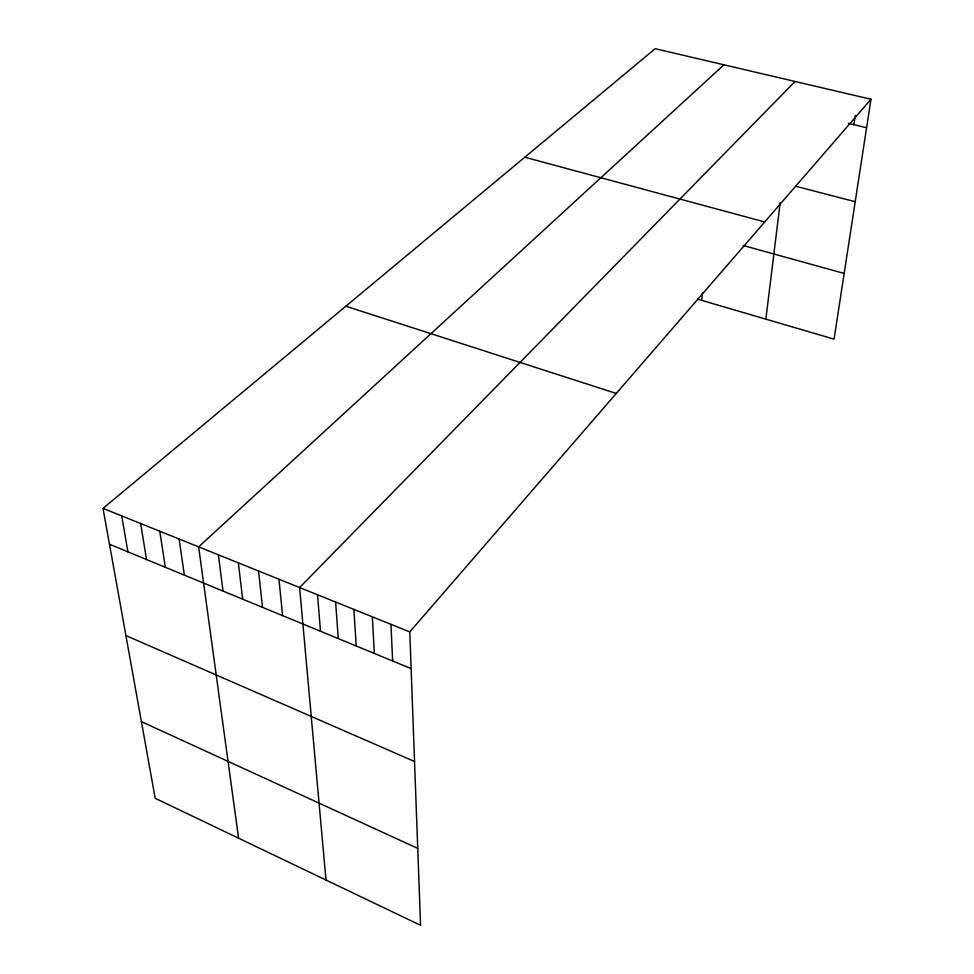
<?xml version="1.0" encoding="UTF-8"?>
<svg xmlns="http://www.w3.org/2000/svg" width="974" height="974" viewBox="0 0 974 974"><rect width="100%" height="100%" fill="white"/><g stroke="black" fill="none" stroke-linecap="round" stroke-linejoin="round"><path stroke-width="1.46" d="M701.718 300.357L702.424 292.833M765.856 319.143L780.186 202.531M853.906 124.66L855.245 115.687M870.975 99.251L409.774 631.919L420.573 925.3L155.183 798.29L103.025 508.379L655.161 48.7L870.975 99.251L834.061 339.135L697.518 299.128M795.064 81.475L299.615 587.553L325.998 880.033M723.926 64.808L198.635 546.889L238.581 838.2M848.305 123.308L866.592 127.716M795.868 186.302L855.209 201.691M524.803 157.228L764.748 221.95M743.223 245.497L844.178 273.45M345.831 306.226L616.25 393.447M103.025 508.379L409.774 631.919M109.478 544.259L411.125 668.614M125.902 635.572L414.547 761.498M141.388 721.624L417.736 848.391M121.738 515.916L127.911 551.856M140.646 523.537L146.526 559.526M159.773 531.232L165.349 567.282M179.094 539.024L184.366 575.123M218.383 554.839L223.022 591.06M238.35 562.887L242.66 599.168M258.548 571.02L262.517 607.35M278.966 579.238L282.594 615.629M317.524 594.773L320.507 631.249M335.616 602.054L338.282 638.579M353.879 609.42L356.228 645.981M372.324 616.846L374.345 653.444M390.951 624.346L392.644 660.993"/></g></svg>
